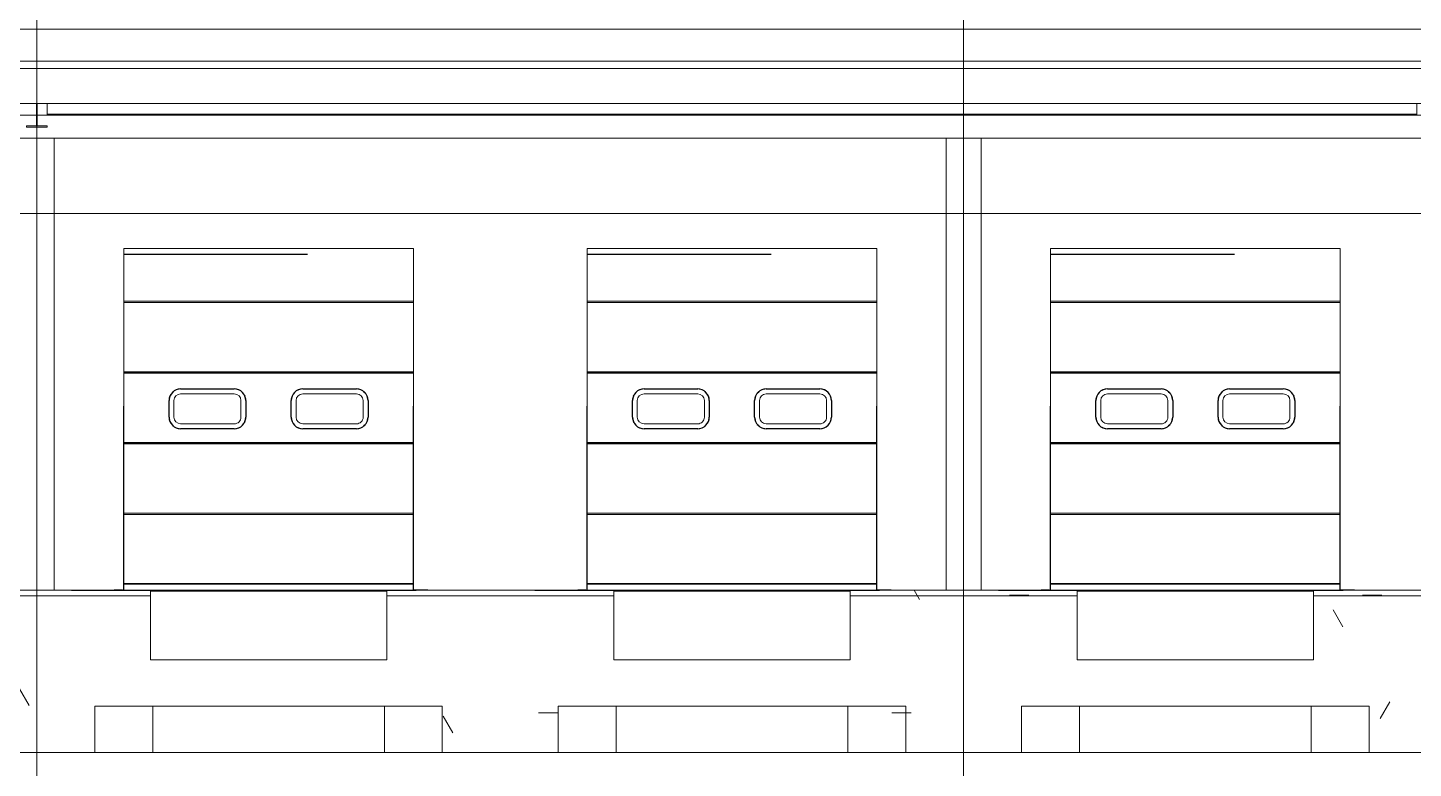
# Model space of a CAD drawing. Extents: x 692141 to 693595, y 1492301 to 1494225.
# Drawn here: x 692476.18 to 692488.14, y 1492374.68 to 1492381.07 of the extents above; entities that cross this region are included whole.
import ezdxf

# ---------------------------------------------------------------- set-up
doc = ezdxf.new("R2010")
doc.units = 0
doc.header["$MEASUREMENT"] = 0
for name, pattern in [('Centre', [7937.5, 1587.5, -1190.625, 3968.75, -1190.625]), ('Grid Line', [5556.25, 3175, -793.75, 793.75, -793.75]), ('Čárka', [3175, 1587.5, -1587.5])]:
    doc.linetypes.add(name, pattern=pattern)
for name, color, linetype, lineweight in [('A-COLS', 52, 'Continuous', 5), ('A-DETL-GENF', 92, 'Continuous', 5), ('A-FLOR', 192, 'Continuous', 5), ('A-FLOR-LEVL', 8, 'Grid Line', 5), ('A-GENM', 13, 'Continuous', 5), ('A-WALL-PATT', 111, 'Continuous', 5), ('S-BEAM', 12, 'Continuous', 5), ('S-GRID', 1, 'Continuous', 5)]:
    doc.layers.add(name, color=color, linetype=linetype, lineweight=lineweight)
doc.layers.add('A-DOOR', color=2, linetype='Continuous')
pattern_1 = [(0, (212730.054, 1200), (4064, 1016), [167.64, -2880.36, 167.64, -2880.36, -16256]), (0, (212730.054, 1200), (4064, 1016), [-6096, 167.64, -5928.36, 167.64, -2880.36, -7112]), (0, (212730.054, 1200), (4064, 1016), [-15240, 167.64, -1864.36, 167.64, -4912.36]), (120, (214254.054, 1708), (-2911.881810244989, 3011.527240979959), [167.64, -2880.36, 167.64, -2880.36, -16256]), (120, (214254.054, 1708), (-2911.881810244989, 3011.527240979959), [-6095.999999999999, 167.64, -5928.359999999999, 167.64, -2880.36, -7111.999999999999]), (120, (214254.054, 1708), (-2911.881810244989, 3011.527240979959), [-15240, 167.64, -1864.36, 167.64, -4912.359999999999]), (240, (214762.054, 3740), (-1152.118189755009, -4027.527240979959), [167.64, -2880.36, 167.64, -2880.36, -16256]), (240, (214762.054, 3740), (-1152.118189755009, -4027.527240979959), [-6096, 167.64, -5928.36, 167.64, -2880.36, -7112]), (240, (214762.054, 3740), (-1152.118189755009, -4027.527240979959), [-15240, 167.64, -1864.36, 167.64, -4912.36])]

# ---------------------------------------------------------------- blocks, each defined once
blk = doc.blocks.new('HAVI-DC_R19_AR_120_STRUCTURE_rvt-2-500_ELEVATION 4')
at = {"layer": 'S-BEAM'}
h = blk.add_hatch(dxfattribs=at)
h.set_pattern_fill('FP_109', color=256, style=0, pattern_type=2)
h.set_pattern_definition(pattern_1)
h.paths.add_polyline_path([(215650.3461553896, -3.811692295130342e-10), (215650.3461553896, 399.9999999994586), (217649.7546187924, 399.9999999994586), (217649.7546187924, -3.811692295130342e-10), (218499.6363114733, 0), (218499.6363114733, 1400.00000000138), (217669.7546187926, 1400.00000000138), (217669.7546187926, 799.9999999999914), (215629.7546187926, 799.9999999999914), (215629.7546187926, 1400.00000000138), (214499.636311467, 1400.00000000138), (214499.636311467, 0), (214703.8935726397, 0)], flags=0)
h.paths.add_polyline_path([(210517.4112307931, 0), (214299.6363114671, 0), (214299.6363114671, 500.0000000013763), (210499.6363114668, 500.0000000013763), (210499.6363114668, 0)], flags=0)
h.paths.add_polyline_path([(213657.2729871781, 700.0000000014002), (214299.6363114671, 700.0000000014002), (214299.636311467, 1400.00000000138), (213519.6363114668, 1400.00000000138), (213519.6363114668, 799.9999999999914), (211479.6363114668, 799.9999999999914), (211479.6363114668, 1400.00000000138), (210499.6363114668, 1400.00000000138), (210499.6363114668, 700.0000000014002), (213217.6363114706, 700.0000000014002)], flags=0)
h = blk.add_hatch(dxfattribs=at)
h.set_pattern_fill('FP_109', color=256, style=0, pattern_type=2)
h.set_pattern_definition(pattern_1)
h.paths.add_polyline_path([(225499.7546187884, -4.158209776505828e-10), (226499.6363114693, 0), (226499.6363114693, 1400.00000000138), (225519.7546187885, 1400.00000000138), (225519.7546187885, 799.9999999999914), (223479.7546187886, 799.9999999999914), (223479.7546187886, 1400.00000000138), (221519.6363114627, 1400.00000000138), (221519.6363114627, 799.9999999999914), (219479.6363114628, 799.9999999999914), (219479.6363114628, 1400.00000000138), (218499.6363114627, 1400.00000000138), (218499.6363114627, 0), (219500.2278480646, -4.158209776505828e-10), (219500.2278480646, 399.9999999994586), (221499.6363114674, 399.9999999994586), (221499.6363114674, -4.158209776505828e-10), (223500.3461553855, -4.158209776505828e-10), (223500.3461553855, 399.9999999994586), (225499.7546187884, 399.9999999994586)], flags=0)
h = blk.add_hatch(dxfattribs=at)
h.set_pattern_fill('FP_109', color=256, style=0, pattern_type=2)
h.set_pattern_definition(pattern_1)
h.paths.add_polyline_path([(233499.7546187924, -4.504727257881314e-10), (234499.6363114733, 0), (234499.6363114733, 1400.00000000138), (233519.7546187926, 1400.00000000138), (233519.7546187925, 799.9999999999914), (231479.7546187925, 799.9999999999914), (231479.7546187925, 1400.00000000138), (229519.6363114668, 1400.00000000138), (229519.6363114668, 799.9999999999914), (227479.6363114668, 799.9999999999914), (227479.6363114668, 1400.00000000138), (226499.6363114668, 1400.00000000138), (226499.6363114668, 0), (227500.2278480646, -4.158209776505828e-10), (227500.2278480646, 399.9999999994239), (229499.6363114674, 399.9999999994239), (229499.6363114674, -4.158209776505828e-10), (231500.3461553896, -4.504727257881314e-10), (231500.3461553896, 399.9999999994239), (233499.7546187924, 399.9999999994239)], flags=0)
at = {"layer": 'S-BEAM', "color": 7}
for p, q in [((217669.7546187925, 1400.000000001379), (218499.6363114732, 1400.000000001379)), ((218499.6363114627, 1400.000000001379), (219479.6363114628, 1400.000000001379)), ((219479.6363114628, 800.0000000000101), (219479.6363114628, 1400.000000001379)), ((221519.6363114627, 1400.000000001379), (223479.7546187885, 1400.000000001379)), ((221519.6363114627, 1400.000000001379), (221519.6363114627, 800.0000000000101)), ((223479.7546187885, 800.0000000000011), (223479.7546187885, 1400.000000001379)), ((225519.7546187885, 1400.000000001379), (226499.6363114692, 1400.000000001379)), ((225519.7546187885, 1400.000000001379), (225519.7546187885, 800.0000000000011)), ((226499.6363114667, 1400.000000001379), (227479.6363114667, 1400.000000001379)), ((227479.6363114667, 800.0000000000101), (227479.6363114667, 1400.000000001379)), ((229519.6363114667, 1400.000000001379), (231479.7546187925, 1400.000000001379)), ((229519.6363114667, 1400.000000001379), (229519.6363114667, 800.0000000000101)), ((221519.6363114627, 800.0000000000101), (219479.6363114628, 800.0000000000101)), ((225519.7546187885, 800.0000000000011), (223479.7546187885, 800.0000000000011)), ((229519.6363114667, 800.0000000000101), (227479.6363114667, 800.0000000000101)), ((219500.2278480646, -4.120309426980384e-10), (219500.2278480646, 399.9999999994701)), ((219500.2278480646, 399.9999999994701), (221499.6363114674, 399.9999999994701)), ((221499.6363114674, 399.9999999994701), (221499.6363114674, -4.120309426980384e-10)), ((223500.3461553855, -4.250253482496191e-10), (223500.3461553855, 399.9999999994571)), ((223500.3461553855, 399.9999999994571), (225499.7546187883, 399.9999999994571)), ((225499.7546187883, 399.9999999994571), (225499.7546187883, -4.250253482496191e-10)), ((227500.2278480645, -4.380197538011999e-10), (227500.2278480645, 399.9999999994441)), ((227500.2278480645, 399.9999999994441), (229499.6363114674, 399.9999999994441)), ((229499.6363114674, 399.9999999994441), (229499.6363114674, -4.380197538011999e-10)), ((221499.6363114674, -4.120309426980384e-10), (219500.2278480646, -4.120309426980384e-10)), ((225499.7546187883, -4.250253482496191e-10), (223500.3461553855, -4.250253482496191e-10)), ((229499.6363114674, -4.380197538011999e-10), (227500.2278480645, -4.380197538011999e-10))]:
    blk.add_line(p, q, dxfattribs=at)
blk = doc.blocks.new('M_Rectangular Column - 300 x 300mm-V141-500_ELEVATION 4')
at = {"layer": 'A-COLS'}
for p, q in [((258349.6363114674, 5300.00006735213), (258349.6363114674, 1400.000000001371)), ((258649.6363114674, 1400.000000001371), (258649.6363114674, 5300.00006735213)), ((258649.6363114674, 1400.000000001371), (258349.6363114674, 1400.000000001371))]:
    blk.add_line(p, q, dxfattribs=at)
blk = doc.blocks.new('Column Center Mark - Column Center Mark-439589-500_ELEVATION 4')
at = {"layer": 'A-DETL-GENF', "lineweight": 9}
for p, q in [((43649.75461878071, 74.99999999996534), (43649.75461878071, -75.00000000003465)), ((43574.75461878071, -3.465174813754857e-11), (43724.75461878071, -3.465174813754857e-11))]:
    blk.add_line(p, q, dxfattribs=at)
blk = doc.blocks.new('Loading-Equipment_Dock-levellers_Loading-Systems_Swing-Lip_232M_100kN - PowerRamp 232M100 2100 x 3000 mm-460557-500_ELEVATION 4')
at = {"layer": 'A-GENM'}
for p, q in [((51479.75461878094, 1390.000000001369), (53519.75461878094, 1390.000000001369)), ((51479.75461878094, 800.0000000013796), (51479.75461878094, 1390.000000001369)), ((53519.75461878094, 800.0000000013796), (53519.75461878094, 1390.000000001369)), ((53519.75461878094, 800.0000000013796), (51479.75461878094, 800.0000000013796))]:
    blk.add_line(p, q, dxfattribs=at)
blk = doc.blocks.new('Doors_Industrial_Loading-Systems_Sectional-Overhead-Door_High-Lift_40mm - 2500 x 3000 mm 2-264868-500_ELEVATION 4')
at = {"layer": 'A-DOOR', "color": 1, "linetype": 'Čárka'}
for p, q in [((175349.6363114674, 4299.99999999699), (177849.6363114674, 4299.99999999699)), ((175349.6363114674, 1399.999999996979), (175349.6363114674, 4299.99999999699)), ((177849.6363114674, 1399.999999996979), (177849.6363114674, 4299.99999999699)), ((174899.6363114674, 1399.999999996979), (175349.6363114674, 1399.999999996979)), ((177974.6363114674, 1399.999999996979), (177849.6363114674, 1399.999999996979))]:
    blk.add_line(p, q, dxfattribs=at)
at = {"layer": 'A-DOOR', "color": 7}
for p, q in [((177849.6363114674, 3273.999999996978), (175349.6363114675, 3273.999999996978)), ((175840.9696448006, 3136.49999999713), (176303.9696448006, 3136.49999999713)), ((175840.9696448006, 3136.49999999713), (176303.9696448006, 3136.49999999713)), ((176895.302978134, 3136.499999997063), (177358.302978134, 3136.499999997063)), ((176895.302978134, 3136.499999997063), (177358.302978134, 3136.499999997063)), ((175740.9696448006, 2893.499999997032), (175740.9696448006, 3036.49999999713)), ((175740.9696448006, 2893.499999997032), (175740.9696448006, 3036.49999999713)), ((176403.9696448006, 3036.49999999713), (176403.9696448006, 2893.499999997034)), ((176403.9696448006, 3036.49999999713), (176403.9696448006, 2893.499999997034)), ((176795.3029781339, 2893.499999996908), (176795.3029781339, 3036.499999997063)), ((176795.3029781339, 2893.499999996908), (176795.3029781339, 3036.499999997063)), ((177458.3029781339, 3036.499999997064), (177458.3029781339, 2893.499999996909)), ((177458.3029781339, 3036.499999997064), (177458.3029781339, 2893.499999996909)), ((176303.9696448006, 2793.499999997033), (175840.9696448006, 2793.499999997033)), ((176303.9696448006, 2793.499999997034), (175840.9696448006, 2793.499999997034)), ((177358.302978134, 2793.499999996908), (176895.302978134, 2793.499999996908)), ((177358.302978134, 2793.499999996909), (176895.302978134, 2793.499999996909)), ((175349.6363114675, 2675.02522143521), (177849.6363114674, 2675.02522143521)), ((175349.6363114675, 2675.02522143521), (177849.6363114674, 2675.02522143521)), ((177849.6363114674, 1455.025221435202), (175349.6363114674, 1455.025221435202)), ((175349.6363114674, 1455.025221435202), (177849.6363114674, 1455.025221435202)), ((175338.6363114674, 1399.999999996978), (175268.6363114674, 1399.999999996978)), ((175296.6363114674, 1399.999999996953), (175270.6363114674, 1399.999999996953)), ((175324.6363114674, 1399.99999999697), (177874.6363114674, 1399.99999999697)), ((177930.6363114674, 1399.999999996978), (177860.6363114674, 1399.999999996978)), ((177932.6363114674, 1399.999999996953), (177906.6363114674, 1399.999999996953))]:
    blk.add_line(p, q, dxfattribs=at)
for centre, radius, start, end in [((175840.9696448006, 3036.49999999713), 100.0000000000291, 90, 180), ((175840.9696448006, 3036.49999999713), 100.0000000000158, 129.5802092618806, 140.4197907380237), ((175840.9696448006, 3036.49999999713), 99.99999999997708, 111.9871867448824, 120.00000000002), ((175840.9696448006, 3036.49999999713), 99.99999999995468, 90, 105.0000000000094), ((176303.9696448006, 3036.49999999713), 100, 75.0000000000132, 90), ((176303.9696448006, 3036.49999999713), 100.0000000000002, 359.9999999999995, 90.00000000000014), ((176303.9696448006, 3036.49999999713), 100.0000000000146, 60.00000000000352, 68.01281325517674), ((176303.9696448006, 3036.49999999713), 99.9999999999943, 39.58020926182564, 50.41979073815119), ((176895.302978134, 3036.499999997063), 100.0000000000291, 90, 180), ((176895.302978134, 3036.499999997063), 99.99999999998174, 129.5802092620854, 140.4197907379426), ((176895.302978134, 3036.499999997063), 100.0000000000129, 111.9871867455781, 119.9999999999967), ((176895.302978134, 3036.499999997063), 100.0000000000109, 90, 105.0000000000013), ((177358.302978134, 3036.499999997063), 100, 74.9999999999931, 90.00000000000014), ((177358.302978134, 3036.499999997063), 100, 2.544443745170813e-13, 90.00000000000026), ((177358.302978134, 3036.499999997063), 100.0000000000129, 60.00000000000342, 68.01281325451204), ((177358.302978134, 3036.499999997063), 99.99999999997486, 39.58020926199752, 50.4197907380318), ((175840.9696448006, 3036.49999999713), 99.99999999999999, 165.0000000000017, 179.9999999999997), ((175840.9696448006, 3036.49999999713), 100.0000000000332, 149.9999999999959, 158.0128132547341), ((176303.9696448006, 3036.49999999713), 100.0000000000129, 21.98718674537078, 29.99999999999895), ((176303.9696448006, 3036.49999999713), 100.0000000000034, 0, 14.99999999999891), ((176895.302978134, 3036.499999997063), 99.99999999999999, 164.9999999999972, 179.9999999999997), ((176895.302978134, 3036.499999997063), 99.99999999999062, 149.9999999999982, 158.0128132546377), ((177358.302978134, 3036.499999997063), 99.99999999998772, 21.98718674575145, 30.0000000000012), ((177358.302978134, 3036.499999997063), 99.99999999998279, 2.605510395055221e-13, 15.00000000000075), ((175840.9696448006, 2893.499999997033), 100.0000000000466, 180.0000000000004, 195.0000000000012), ((175840.9696448006, 2893.499999997033), 100.0000000000291, 180.0000000000001, 270.0000000000001), ((176303.9696448006, 2893.499999997033), 100.0000000000005, 269.9999999999999, 2.544443745170813e-13), ((176303.9696448006, 2893.499999997033), 100, 345.0000000000013, 0), ((176895.302978134, 2893.499999996908), 100.0000000000109, 180.0000000000001, 194.9999999999999), ((176895.302978134, 2893.499999996908), 100.0000000000291, 180.0000000000001, 270.0000000000001), ((177358.302978134, 2893.499999996908), 100, 270, 3.943887805014761e-13), ((177358.302978134, 2893.499999996908), 99.9999999999709, 345.0000000000013, 0), ((175840.9696448006, 2893.499999997033), 100.0000000000275, 201.9871867464127, 210.0000000000026), ((175840.9696448006, 2893.499999997033), 100.0000000000386, 219.58020926243, 230.4197907375418), ((175840.9696448006, 2893.499999997033), 100.0000000000118, 239.9999999999881, 248.012813253757), ((175840.9696448006, 2893.499999997033), 100.0000000000291, 255.0000000000012, 269.9999999999999), ((176303.9696448006, 2893.499999997033), 99.99999999997526, 269.9999999999996, 284.99999999999), ((176303.9696448006, 2893.499999997033), 100.0000000000023, 291.9871867462618, 300.0000000000137), ((176303.9696448006, 2893.499999997033), 100.0000000000123, 309.5802092624525, 320.4197907375091), ((176303.9696448006, 2893.499999997033), 99.99999999999936, 330.0000000000045, 338.0128132540339), ((176895.302978134, 2893.499999996908), 99.99999999998772, 201.9871867455966, 210.0000000000008), ((176895.302978134, 2893.499999996908), 100.0000000000188, 219.5802092619812, 230.4197907379249), ((176895.302978134, 2893.499999996908), 100.0000000000129, 240.0000000000031, 248.01281325451), ((176895.302978134, 2893.499999996908), 100.0000000000291, 255.0000000000011, 269.9999999999999), ((177358.302978134, 2893.499999996908), 100.0000000000109, 269.9999999999996, 285.000000000001), ((177358.302978134, 2893.499999996908), 100.0000000000129, 291.987186745415, 299.9999999999965), ((177358.302978134, 2893.499999996908), 100.0000000000051, 309.5802092621118, 320.4197907380911), ((177358.302978134, 2893.499999996908), 99.99999999999784, 329.9999999999965, 338.0128132543207)]:
    blk.add_arc(centre, radius, start, end, dxfattribs=at)
at = {"layer": 'A-GENM', "color": 7}
for p, q in [((175349.6363114674, 3895.02522143521), (177849.6363114674, 3895.02522143521)), ((175349.6363114674, 3895.02522143521), (177849.6363114674, 3895.02522143521)), ((177849.6363114674, 3883.99999999698), (175349.6363114674, 3883.99999999698)), ((175349.6363114674, 3285.02522143521), (177849.6363114674, 3285.02522143521)), ((175349.6363114674, 3285.02522143521), (177849.6363114674, 3285.02522143521)), ((175840.9696448006, 3136.499999996981), (176303.9696448006, 3136.499999996981)), ((176895.302978134, 3136.499999996981), (177358.302978134, 3136.499999996981)), ((175740.9696448006, 2893.499999996981), (175740.9696448006, 3036.499999996981)), ((175782.9696448006, 3036.499999996981), (175782.9696448006, 2893.499999996981)), ((175782.9696448006, 3036.499999996981), (175782.9696448006, 2893.499999996981)), ((176303.9696448006, 3094.499999996981), (175840.9696448006, 3094.499999996981)), ((176303.9696448006, 3094.499999996981), (175840.9696448006, 3094.499999996981)), ((176361.9696448006, 2893.499999996981), (176361.9696448006, 3036.499999996981)), ((176361.9696448006, 2893.499999996981), (176361.9696448006, 3036.499999996982)), ((176403.9696448006, 3036.499999996982), (176403.9696448006, 2893.499999996981)), ((176795.3029781339, 2893.499999996981), (176795.3029781339, 3036.499999996981)), ((176837.302978134, 3036.499999996981), (176837.302978134, 2893.499999996981)), ((176837.302978134, 3036.499999996981), (176837.302978134, 2893.499999996981)), ((177358.302978134, 3094.499999996981), (176895.302978134, 3094.499999996981)), ((177358.302978134, 3094.499999996981), (176895.302978134, 3094.499999996981)), ((177416.302978134, 2893.499999996981), (177416.302978134, 3036.499999996981)), ((177416.302978134, 2893.499999996981), (177416.302978134, 3036.499999996982)), ((177458.3029781339, 3036.499999996982), (177458.3029781339, 2893.499999996981)), ((175840.9696448006, 2835.499999996982), (176303.9696448006, 2835.499999996982)), ((175840.9696448006, 2835.499999996982), (176303.9696448006, 2835.499999996982)), ((176303.9696448006, 2793.499999996981), (175840.9696448006, 2793.499999996981)), ((176895.302978134, 2835.499999996982), (177358.302978134, 2835.499999996982)), ((176895.302978134, 2835.499999996982), (177358.302978134, 2835.499999996982)), ((177358.302978134, 2793.499999996981), (176895.302978134, 2793.499999996981)), ((177849.6363114674, 2663.99999999698), (175349.6363114674, 2663.99999999698)), ((175349.6363114674, 2065.025221435211), (177849.6363114674, 2065.025221435211)), ((175349.6363114674, 2065.025221435211), (177849.6363114674, 2065.025221435211)), ((177849.6363114674, 2053.999999996979), (175349.6363114674, 2053.999999996979)), ((175349.6363114674, 1455.025221435211), (177849.6363114674, 1455.025221435211)), ((175349.6363114674, 1455.025221435211), (177849.6363114674, 1455.025221435211))]:
    blk.add_line(p, q, dxfattribs=at)
for centre, radius, start, end in [((175840.9696448006, 3036.499999996981), 100.0000000000291, 90.00000000000026, 180.0000000000002), ((176303.9696448006, 3036.499999996981), 100.0000000000005, 5.152498583970897e-13, 90.00000000000026), ((176895.302978134, 3036.499999996981), 100.0000000000291, 90.00000000000026, 180.0000000000002), ((177358.302978134, 3036.499999996981), 100, 5.216109677600168e-13, 90.00000000000026), ((175840.9696448006, 3036.499999996981), 58.0000000000291, 90, 180), ((175840.9696448006, 3036.499999996981), 58.0000000000291, 90, 180), ((176303.9696448006, 3036.499999996981), 58.0000000000291, 0, 90), ((176303.9696448006, 3036.499999996981), 58.0000000000291, 8.984518603637631e-13, 90), ((176895.302978134, 3036.499999996981), 58, 90, 180), ((176895.302978134, 3036.499999996981), 58, 90, 180), ((177358.302978134, 3036.499999996981), 58, 0, 90), ((177358.302978134, 3036.499999996981), 58, 8.984518603637631e-13, 90), ((175840.9696448006, 2893.499999996981), 100.0000000000291, 180.0000000000002, 269.9999999999999), ((175840.9696448006, 2893.499999996981), 58.0000000000291, 180.0000000000002, 269.9999999999998), ((175840.9696448006, 2893.499999996981), 58.0000000000291, 180, 269.9999999999996), ((176303.9696448006, 2893.499999996981), 58.0000000000291, 269.9999999999996, 0), ((176303.9696448006, 2893.499999996981), 58.0000000000291, 269.9999999999996, 0), ((176303.9696448006, 2893.499999996981), 100, 269.9999999999996, 0), ((176895.302978134, 2893.499999996981), 100.0000000000291, 180.0000000000002, 269.9999999999999), ((176895.302978134, 2893.499999996981), 58.00000000000009, 180.0000000000002, 269.9999999999999), ((176895.302978134, 2893.499999996981), 58, 180, 269.9999999999996), ((177358.302978134, 2893.499999996981), 58, 269.9999999999996, 0), ((177358.302978134, 2893.499999996981), 58, 269.9999999999996, 0), ((177358.302978134, 2893.499999996981), 99.9999999999709, 269.9999999999996, 0)]:
    blk.add_arc(centre, radius, start, end, dxfattribs=at)
blk = doc.blocks.new('H-Wide Flange Beams - H350x175x57_8-2030245-500_ELEVATION 4')
at = {"layer": 'S-BEAM', "color": 90, "lineweight": 9}
for p, q in [((194495.6363114674, 5601.477146665211), (194495.6363114674, 5409.000000001149)), ((194503.6363114674, 5409.000000001149), (194503.6363114674, 5601.477146665211)), ((194495.6363114674, 5409.000000001149), (194411.6363114673, 5409.000000001149)), ((194411.6363114673, 5409.000000001149), (194411.6363114673, 5396.000000001148)), ((194411.6363114673, 5396.000000001148), (194587.6363114674, 5396.000000001148)), ((194587.6363114674, 5409.000000001149), (194503.6363114674, 5409.000000001149)), ((194587.6363114674, 5396.000000001148), (194587.6363114674, 5409.000000001149))]:
    blk.add_line(p, q, dxfattribs=at)
blk = doc.blocks.new('H-Wide Flange Beams - H250x125x29_6-2030162-500_ELEVATION 4')
at = {"layer": 'S-BEAM', "color": 90, "lineweight": 9}
for p, q in [((98587.63631146718, 5509.000000001149), (98587.63631146718, 5601.477146665222)), ((98587.63631146718, 5500.000000001148), (98587.63631146718, 5509.000000001149)), ((98587.63631146718, 5509.000000001149), (110411.6363114672, 5509.000000001149)), ((98587.63631146718, 5509.000000001149), (110411.6363114672, 5509.000000001149)), ((110411.6363114672, 5601.477146665222), (110411.6363114672, 5509.000000001149)), ((110411.6363114672, 5509.000000001149), (110411.6363114672, 5500.000000001148)), ((98587.63631146718, 5500.000000001148), (110411.6363114672, 5500.000000001148))]:
    blk.add_line(p, q, dxfattribs=at)

msp = doc.modelspace()

# ---------------------------------------------------------------- linework, layer by layer
at = {"layer": 'A-FLOR', "color": 90, "lineweight": 9}
msp.add_line((692717.3624908916, 1492374.813383746), (692229.6700198601, 1492374.813383746), dxfattribs=at)
at = {"layer": 'A-FLOR-LEVL', "linetype": 'Centre'}
for p, q in [((692278.3000830481, 1492380.313383746), (692547.7862502306, 1492380.313383746)), ((692278.3000830481, 1492379.463383747), (692547.7862502306, 1492379.463383747)), ((692278.3000830481, 1492376.213383747), (692544.7862502306, 1492376.213383747)), ((692278.3000830481, 1492374.813383746), (692724.9906739572, 1492374.813383746))]:
    msp.add_line(p, q, dxfattribs=at)
at = {"layer": 'A-WALL-PATT', "color": 8}
for p, q in [((692524.7580948428, 1492381.055860893), (692432.3580527349, 1492381.055860893)), ((692524.7580948428, 1492380.779860893), (692432.3580527349, 1492380.779860893)), ((692524.7580948428, 1492380.714860893), (692432.3580527349, 1492380.714860893)), ((692524.7080948428, 1492380.779860893), (692432.4080527348, 1492380.779860893)), ((692524.7080948428, 1492380.714860893), (692432.4080527348, 1492380.714860893)), ((692524.7580948428, 1492380.414860893), (692432.3580527349, 1492380.414860893)), ((692476.2540527348, 1492380.414729754), (692476.1700527348, 1492380.414729754)), ((692476.3460527349, 1492380.414729754), (692476.2620527348, 1492380.414729754)), ((692432.6580527348, 1492380.113383746), (692524.2580948428, 1492380.113383746)), ((692477.0080527348, 1492376.213383746), (692477.0080527348, 1492379.163383747)), ((692477.0080527348, 1492379.163383747), (692479.5080527348, 1492379.163383747)), ((692479.5080527348, 1492379.163383747), (692479.5080527348, 1492376.213383746)), ((692481.0080527348, 1492376.213383746), (692481.0080527348, 1492379.163383747)), ((692481.0080527348, 1492379.163383747), (692483.5080527348, 1492379.163383747)), ((692483.5080527348, 1492379.163383747), (692483.5080527348, 1492376.213383746)), ((692485.0080527348, 1492376.213383746), (692485.0080527348, 1492379.163383747)), ((692485.0080527348, 1492379.163383747), (692487.5080527348, 1492379.163383747)), ((692487.5080527348, 1492379.163383747), (692487.5080527348, 1492376.213383746)), ((692477.2380527348, 1492376.163383747), (692475.4280527347, 1492376.163383747)), ((692475.6580527348, 1492376.213383746), (692477.0080527348, 1492376.213383746)), ((692477.2380527348, 1492375.613383747), (692477.2380527348, 1492376.163383747)), ((692481.2380527348, 1492376.163383747), (692479.2780527348, 1492376.163383747)), ((692479.2780527348, 1492376.163383747), (692479.2780527348, 1492375.613383747)), ((692479.5080527348, 1492376.213383746), (692481.0080527348, 1492376.213383746)), ((692481.2380527348, 1492375.613383747), (692481.2380527348, 1492376.163383747)), ((692485.2380527348, 1492376.163383747), (692483.2780527348, 1492376.163383747)), ((692483.2780527348, 1492376.163383747), (692483.2780527348, 1492375.613383747)), ((692483.5080527348, 1492376.213383746), (692485.0080527348, 1492376.213383746)), ((692485.2380527348, 1492375.613383747), (692485.2380527348, 1492376.163383747)), ((692489.2380527348, 1492376.163383747), (692487.2780527348, 1492376.163383747)), ((692487.2780527348, 1492376.163383747), (692487.2780527348, 1492375.613383747)), ((692487.5080527348, 1492376.213383746), (692489.0080527348, 1492376.213383746)), ((692479.2780527348, 1492375.613383747), (692477.2380527348, 1492375.613383747)), ((692483.2780527348, 1492375.613383747), (692481.2380527348, 1492375.613383747)), ((692487.2780527348, 1492375.613383747), (692485.2380527348, 1492375.613383747)), ((692476.7580527348, 1492374.813383746), (692476.7580527348, 1492375.213383746)), ((692476.7580527348, 1492375.213383746), (692479.7580527348, 1492375.213383746)), ((692479.7580527348, 1492375.213383746), (692479.7580527348, 1492374.813383746)), ((692480.7580527348, 1492374.813383746), (692480.7580527348, 1492375.213383746)), ((692480.7580527348, 1492375.213383746), (692483.7580527348, 1492375.213383746)), ((692483.7580527348, 1492375.213383746), (692483.7580527348, 1492374.813383746)), ((692484.7580527348, 1492374.813383746), (692484.7580527348, 1492375.213383746)), ((692484.7580527348, 1492375.213383746), (692487.7580527348, 1492375.213383746)), ((692487.7580527348, 1492375.213383746), (692487.7580527348, 1492374.813383746)), ((692475.9080527348, 1492374.813383746), (692476.7580527348, 1492374.813383746)), ((692479.7580527348, 1492374.813383746), (692480.7580527348, 1492374.813383746)), ((692483.7580527348, 1492374.813383746), (692484.7580527348, 1492374.813383746)), ((692487.7580527348, 1492374.813383746), (692488.7580527348, 1492374.813383746))]:
    msp.add_line(p, q, dxfattribs=at)
at = {"layer": 'S-GRID', "linetype": 'Grid Line'}
for p, q in [((692476.2580527348, 1492366.092463748), (692476.2580527348, 1492428.913383747)), ((692484.2580527348, 1492366.092463748), (692484.2580527348, 1492428.913383747))]:
    msp.add_line(p, q, dxfattribs=at)

# ---------------------------------------------------------------- block references
at = {"layer": 'A-WALL-PATT', "color": 8}
for name, p, xscale, yscale, zscale in [('HAVI-DC_R19_AR_120_STRUCTURE_rvt-2-500_ELEVATION 4', (692257.7584164233, 1492374.813383746), 0.001, 0.001, 0.001), ('H-Wide Flange Beams - H350x175x57_8-2030245-500_ELEVATION 4', (692281.7584164233, 1492374.813383746), 0.001, 0.001, 0.001), ('H-Wide Flange Beams - H250x125x29_6-2030162-500_ELEVATION 4', (692377.7584164233, 1492374.813383746), 0.001, 0.001, 0.001), ('M_Rectangular Column - 300 x 300mm-V141-500_ELEVATION 4', (692217.7584164233, 1492374.813383746), 0.001, 0.001, 0.001), ('M_Rectangular Column - 300 x 300mm-V141-500_ELEVATION 4', (692225.7584164233, 1492374.813383746), 0.001, 0.001, 0.001), ('Doors_Industrial_Loading-Systems_Sectional-Overhead-Door_High-Lift_40mm - 2500 x 3000 mm 2-264868-500_ELEVATION 4', (692301.6584164234, 1492374.813383746), 0.001, 0.001, 0.001), ('Doors_Industrial_Loading-Systems_Sectional-Overhead-Door_High-Lift_40mm - 2500 x 3000 mm 2-264868-500_ELEVATION 4', (692305.6584164234, 1492374.813383746), 0.001, 0.001, 0.001), ('Doors_Industrial_Loading-Systems_Sectional-Overhead-Door_High-Lift_40mm - 2500 x 3000 mm 2-264868-500_ELEVATION 4', (692309.6584164234, 1492374.813383746), 0.001, 0.001, 0.001), ('Loading-Equipment_Dock-levellers_Loading-Systems_Swing-Lip_232M_100kN - PowerRamp 232M100 2100 x 3000 mm-460557-500_ELEVATION 4', (692425.758298116, 1492374.813383746), 0.0009999999999999998, 0.0009999999999999998, 0.0009999999999999998), ('Loading-Equipment_Dock-levellers_Loading-Systems_Swing-Lip_232M_100kN - PowerRamp 232M100 2100 x 3000 mm-460557-500_ELEVATION 4', (692429.758298116, 1492374.813383746), 0.0009999999999999998, 0.0009999999999999998, 0.0009999999999999998), ('Loading-Equipment_Dock-levellers_Loading-Systems_Swing-Lip_232M_100kN - PowerRamp 232M100 2100 x 3000 mm-460557-500_ELEVATION 4', (692433.758298116, 1492374.813383746), 0.0009999999999999998, 0.0009999999999999998, 0.0009999999999999998), ('Column Center Mark - Column Center Mark-439589-500_ELEVATION 4', (692432.608298116, 1492374.813383746), 0.001, 0.001, 0.001), ('Column Center Mark - Column Center Mark-439589-500_ELEVATION 4', (692432.608298116, 1492374.813383746), 0.001, 0.001, 0.001), ('Column Center Mark - Column Center Mark-439589-500_ELEVATION 4', (692440.608298116, 1492374.813383746), 0.001, 0.001, 0.001), ('Column Center Mark - Column Center Mark-439589-500_ELEVATION 4', (692440.608298116, 1492374.813383746), 0.001, 0.001, 0.001)]:
    msp.add_blockref(name, p, dxfattribs=dict(at, xscale=xscale, yscale=yscale, zscale=zscale))

doc.saveas('drawing.dxf')
